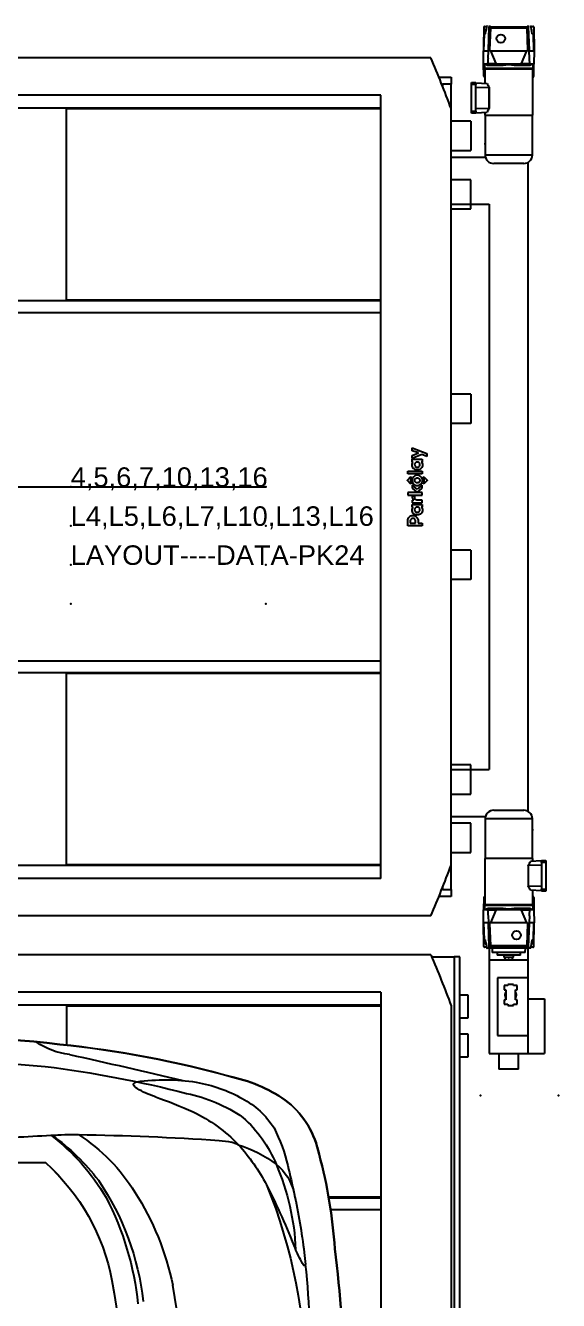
# Model space of a CAD drawing. Header units: millimetres. Extents: x 1005 to 7315, y -2950 to 6147.
# Drawn here: x 1490.3 to 1626.8, y 1744.9 to 2071.7 of the extents above; entities that cross this region are included whole.
import ezdxf

# ---------------------------------------------------------------- set-up
doc = ezdxf.new("R2010")
doc.units = ezdxf.units.MM
doc.set_wipeout_variables(frame=1)
doc.linetypes.add('PHANTOM', pattern=[12.7, 6.35, -1.27, 1.27, -1.27, 1.27, -1.27])
for name, color, linetype in [('PK24-LOGO', 7, 'Continuous'), ('PK24E', 7, 'Continuous'), ('PK24E-COMP-CAR', 7, 'Continuous'), ('PK24E-DATA', 7, 'Continuous'), ('PKE24E-HIDDEN', 7, 'Continuous')]:
    doc.layers.add(name, color=color, linetype=linetype)
for name, color, linetype, true_color in [('PK24E-COMP-PALLET', 132, 'Continuous', 0x00b7c8), ('PK24E-HELPER', 253, 'PHANTOM', 0xa1a1a1), ('PK24E-SYS-LIFT', 31, 'Continuous', 0xffcc5a), ('PK24E-SYS-SHELF', 31, 'Continuous', 0xffcc5a)]:
    doc.layers.add(name, color=color, linetype=linetype, true_color=true_color)
doc.styles.get("Standard").update_dxf_attribs({"font": 'arial.ttf'})

# ---------------------------------------------------------------- blocks, each defined once
blk = doc.blocks.new('ELIFTTT-CHASIS--TOP-COMP-PKE24')
at = {"layer": 'PK24E-SYS-LIFT'}
for p, q in [((275.86, 117.85), (275.75, 111.75)), ((276.06, 118.05), (276.61, 118.05)), ((277.04, 111.91), (277.26, 117.91)), ((277.28, 118.3), (277.26, 117.91)), ((277.55, 117.61), (277.26, 117.91)), ((277.26, 117.91), (287.24, 117.91)), ((287.24, 117.91), (286.95, 117.61)), ((287.24, 117.91), (287.22, 118.3)), ((287.24, 117.91), (287.46, 111.91)), ((287.89, 118.05), (288.44, 118.05)), ((288.64, 117.85), (288.75, 111.75)), ((275.94, 116.1), (275.79, 111.75)), ((275.96, 115.62), (275.92, 115.63)), ((275.94, 116.1), (276.18, 116.1)), ((277.55, 117.61), (277.34, 111.91)), ((286.95, 117.61), (277.55, 117.61)), ((287.16, 111.91), (286.95, 117.61)), ((288.32, 116.1), (288.56, 116.1)), ((288.71, 111.75), (288.56, 116.1)), ((275.67, 111.75), (275.73, 108.41)), ((275.67, 111.75), (277.04, 111.75)), ((275.88, 114.18), (275.91, 114.17)), ((276.97, 109.94), (277.03, 111.69)), ((277.03, 111.69), (277.34, 111.91)), ((277.04, 111.91), (277.03, 111.69)), ((277.41, 111.75), (277.34, 111.91)), ((277.41, 111.75), (277.69, 111.75)), ((279.06, 108.55), (277.69, 111.75)), ((277.69, 111.75), (286.81, 111.75)), ((286.81, 111.75), (285.44, 108.55)), ((286.81, 111.75), (287.09, 111.75)), ((287.09, 111.75), (287.16, 111.91)), ((287.47, 111.69), (287.16, 111.91)), ((287.46, 111.91), (287.47, 111.69)), ((287.46, 111.75), (288.83, 111.75)), ((287.53, 109.94), (287.47, 111.69)), ((288.77, 108.41), (288.83, 111.75)), ((275.73, 108.41), (276, 108.14)), ((275.73, 108.41), (276.78, 108.41)), ((275.86, 105.25), (275.81, 108.33)), ((276, 108.31), (276, 107.35)), ((276.78, 108.41), (277.13, 108)), ((277.13, 108), (276.81, 108)), ((276.83, 108.55), (279.06, 108.55)), ((279.43, 108), (277.13, 108)), ((279.06, 108.55), (279.3, 108.41)), ((279.3, 108.41), (285.2, 108.41)), ((279.3, 108.41), (279.43, 108)), ((280.85, 108), (279.43, 108)), ((285.07, 108), (283.65, 108)), ((285.2, 108.41), (285.07, 108)), ((287.37, 108), (285.07, 108)), ((285.2, 108.41), (285.44, 108.55)), ((285.44, 108.55), (287.67, 108.55)), ((287.72, 108.41), (287.37, 108)), ((287.69, 108), (287.37, 108)), ((287.72, 108.41), (288.77, 108.41)), ((288.5, 108.14), (288.77, 108.41)), ((288.5, 107.35), (288.5, 108.31)), ((288.64, 105.25), (288.69, 108.33)), ((276, 107.35), (288.5, 107.35)), ((276.06, 105.05), (276.1, 105.05)), ((276.1, 107.18), (276.1, 103.44)), ((276.1, 107.18), (282.25, 107.18)), ((282.25, 107.18), (288.4, 107.18)), ((288.4, 95.25), (288.4, 107.18)), ((288.4, 105.05), (288.44, 105.05)), ((272.75, 103.18), (272.75, 103.68)), ((272.75, 103.68), (273.85, 103.68)), ((272.75, 96.28), (272.75, 103.18)), ((273.85, 103.18), (272.75, 103.18)), ((273.85, 103.68), (273.85, 103.18)), ((273.85, 103.56), (276.71, 103.41)), ((273.85, 96.28), (273.85, 103.18)), ((273.85, 102.45), (277.25, 102.38)), ((277.25, 102.45), (277.25, 102.38)), ((277.25, 97.08), (277.25, 102.38)), ((277.25, 102.38), (277.25, 102.38)), ((277.3, 102.38), (277.25, 102.38)), ((277.3, 97.08), (277.3, 102.38)), ((272.75, 95.78), (272.75, 96.28)), ((272.75, 96.28), (273.85, 96.28)), ((273.85, 95.78), (272.75, 95.78)), ((273.85, 97), (277.25, 97.08)), ((273.85, 96.28), (273.85, 95.78)), ((273.85, 95.9), (276.71, 96.05)), ((276.1, 96.02), (276.1, 95.25)), ((276.1, 95.25), (288.4, 95.25)), ((276.2, 95.25), (276.2, 88.12)), ((277.25, 97.08), (277.25, 97.08)), ((277.25, 97.01), (277.25, 97.08)), ((277.3, 97.08), (277.25, 97.08)), ((288.3, 85.1), (288.3, 95.25)), ((276.2, 88.12), (276.2, 87.8)), ((276.2, 87.8), (276.2, 85.1)), ((276.2, 85.1), (288.3, 85.1)), ((249.75, 84.5), (68.85, 84.5)), ((249.75, 72.5), (249.75, 84.5)), ((249.75, 84.5), (254.75, 84.5)), ((254.75, 84.5), (254.75, 72.5)), ((254.75, 84.5), (259.75, 84.5)), ((259.75, 84.5), (259.75, 72.5)), ((259.75, 84.5), (276.28, 84.5)), ((286.1, 82.9), (278.4, 82.9)), ((287.25, -83.22), (287.25, 83.22)), ((81.39, 72.5), (249.75, 72.5)), ((254.75, 72.5), (249.75, 72.5)), ((259.75, 72.5), (254.75, 72.5)), ((259.75, 72.5), (277.25, 72.5)), ((277.25, 72.5), (277.25, -72.5)), ((249.75, -72.5), (81.39, -72.5)), ((249.75, -84.5), (249.75, -72.5)), ((249.75, -72.5), (254.75, -72.5)), ((254.75, -72.5), (254.75, -84.5)), ((254.75, -72.5), (259.75, -72.5)), ((259.75, -72.5), (259.75, -84.5)), ((259.75, -72.5), (277.25, -72.5)), ((68.85, -84.5), (171.2, -84.5)), ((171.2, -84.5), (171.2, -100.5)), ((201.2, -100.5), (201.2, -84.5)), ((201.2, -84.5), (249.75, -84.5)), ((254.75, -84.5), (249.75, -84.5)), ((259.75, -84.5), (254.75, -84.5)), ((259.75, -84.5), (276.28, -84.5)), ((278.4, -82.9), (286.1, -82.9)), ((276.2, -85.1), (276.2, -95.25)), ((288.3, -85.1), (276.2, -85.1)), ((288.3, -87.8), (288.3, -85.1)), ((288.3, -88.12), (288.3, -87.8)), ((288.3, -95.25), (288.3, -88.12)), ((276.1, -95.25), (276.1, -107.18)), ((288.4, -95.25), (276.1, -95.25)), ((287.2, -97.08), (287.2, -102.38)), ((287.2, -97.08), (287.25, -97.08)), ((290.65, -97), (287.25, -97.08)), ((287.25, -97.01), (287.25, -97.08)), ((287.25, -97.08), (287.25, -102.38)), ((287.25, -97.08), (287.25, -97.08)), ((290.65, -95.9), (287.79, -96.05)), ((288.4, -96.02), (288.4, -95.25)), ((290.65, -96.28), (290.65, -95.78)), ((290.65, -95.78), (291.75, -95.78)), ((291.75, -96.28), (290.65, -96.28)), ((290.65, -96.28), (290.65, -103.18)), ((291.75, -95.78), (291.75, -96.28)), ((291.75, -96.28), (291.75, -103.18)), ((171.2, -100.5), (201.2, -100.5)), ((287.2, -102.38), (287.25, -102.38)), ((290.65, -102.45), (287.25, -102.38)), ((287.25, -102.38), (287.25, -102.38)), ((287.25, -102.45), (287.25, -102.38)), ((290.65, -103.56), (287.79, -103.41)), ((288.4, -107.18), (288.4, -103.44)), ((290.65, -103.18), (291.75, -103.18)), ((290.65, -103.68), (290.65, -103.18)), ((291.75, -103.68), (290.65, -103.68)), ((291.75, -103.18), (291.75, -103.68)), ((275.86, -105.25), (275.81, -108.33)), ((276, -107.35), (276, -108.31)), ((288.5, -107.35), (276, -107.35)), ((276.1, -105.05), (276.06, -105.05)), ((282.25, -107.18), (276.1, -107.18)), ((288.4, -107.18), (282.25, -107.18)), ((288.44, -105.05), (288.4, -105.05)), ((288.5, -108.31), (288.5, -107.35)), ((288.64, -105.25), (288.69, -108.33)), ((275.73, -108.41), (275.67, -111.75)), ((276, -108.14), (275.73, -108.41)), ((276.78, -108.41), (275.73, -108.41)), ((276.78, -108.41), (277.13, -108)), ((276.81, -108), (277.13, -108)), ((279.06, -108.55), (276.83, -108.55)), ((276.97, -109.94), (277.03, -111.69)), ((277.13, -108), (279.43, -108)), ((277.69, -111.75), (279.06, -108.55)), ((279.3, -108.41), (279.06, -108.55)), ((279.3, -108.41), (279.43, -108)), ((285.2, -108.41), (279.3, -108.41)), ((279.43, -108), (280.85, -108)), ((283.65, -108), (285.07, -108)), ((285.2, -108.41), (285.07, -108)), ((285.07, -108), (287.37, -108)), ((285.44, -108.55), (285.2, -108.41)), ((285.44, -108.55), (286.81, -111.75)), ((287.67, -108.55), (285.44, -108.55)), ((287.72, -108.41), (287.37, -108)), ((287.37, -108), (287.69, -108)), ((287.53, -109.94), (287.47, -111.69)), ((288.77, -108.41), (287.72, -108.41)), ((288.77, -108.41), (288.5, -108.14)), ((288.83, -111.75), (288.77, -108.41)), ((277.04, -111.75), (275.67, -111.75)), ((275.86, -117.85), (275.75, -111.75)), ((275.79, -111.75), (275.94, -116.1)), ((277.03, -111.69), (277.34, -111.91)), ((277.04, -111.91), (277.03, -111.69)), ((277.26, -117.91), (277.04, -111.91)), ((277.41, -111.75), (277.34, -111.91)), ((277.34, -111.91), (277.55, -117.61)), ((277.69, -111.75), (277.41, -111.75)), ((286.81, -111.75), (277.69, -111.75)), ((287.09, -111.75), (286.81, -111.75)), ((286.95, -117.61), (287.16, -111.91)), ((287.09, -111.75), (287.16, -111.91)), ((287.47, -111.69), (287.16, -111.91)), ((287.46, -111.91), (287.24, -117.91)), ((287.46, -111.91), (287.47, -111.69)), ((288.83, -111.75), (287.46, -111.75)), ((288.56, -116.1), (288.71, -111.75)), ((288.62, -114.18), (288.59, -114.17)), ((288.64, -117.85), (288.75, -111.75)), ((276.18, -116.1), (275.94, -116.1)), ((277.26, -117.91), (277.55, -117.61)), ((277.55, -117.61), (286.95, -117.61)), ((286.95, -117.61), (287.24, -117.91)), ((288.56, -116.1), (288.32, -116.1)), ((288.54, -115.62), (288.58, -115.63)), ((276.61, -118.05), (276.06, -118.05)), ((277.28, -118.3), (276.68, -118.3)), ((277.25, -118.3), (277.25, -121.25)), ((287.24, -117.91), (277.26, -117.91)), ((277.26, -117.91), (277.28, -118.3)), ((287.22, -118.3), (277.28, -118.3)), ((277.97, -118.3), (278.03, -119.4)), ((286.47, -119.4), (278.03, -119.4)), ((279.25, -119.4), (279.25, -120.1)), ((285.25, -120.1), (279.25, -120.1)), ((281, -120.1), (281, -120.6)), ((281, -120.6), (281.1, -120.7)), ((281, -120.6), (283.5, -120.6)), ((283.4, -120.7), (281.1, -120.7)), ((281.25, -120.7), (281.25, -121.25)), ((283.25, -121.25), (283.25, -120.7)), ((283.4, -120.7), (283.5, -120.6)), ((283.5, -120.6), (283.5, -120.1)), ((285.25, -120.1), (285.25, -119.4)), ((286.47, -119.4), (286.53, -118.3)), ((287.22, -118.3), (287.24, -117.91)), ((287.82, -118.3), (287.22, -118.3)), ((287.25, -121.25), (287.25, -118.3)), ((288.44, -118.05), (287.89, -118.05)), ((277.25, -121.25), (287.25, -121.25)), ((277.25, -121.25), (277.25, -145.25)), ((287.25, -125.85), (287.25, -121.25)), ((287.25, -125.85), (279.35, -125.85)), ((279.35, -125.85), (279.35, -140.65)), ((287.25, -140.65), (287.25, -125.85)), ((281.1, -127.88), (281.1, -128.98)), ((282.02, -127.88), (281.1, -127.88)), ((281.1, -128.98), (281.48, -128.98)), ((281.48, -128.98), (281.48, -131.52)), ((282.02, -127.55), (282.02, -127.88)), ((283.48, -127.55), (282.02, -127.55)), ((283.48, -127.88), (283.48, -127.55)), ((284.4, -127.88), (283.48, -127.88)), ((284.02, -128.98), (284.4, -128.98)), ((284.02, -131.52), (284.02, -128.98)), ((284.4, -128.98), (284.4, -127.88)), ((281.1, -131.52), (281.1, -132.62)), ((281.48, -131.52), (281.1, -131.52)), ((281.1, -132.62), (282.02, -132.62)), ((282.02, -132.62), (282.02, -132.95)), ((282.02, -132.95), (283.48, -132.95)), ((283.48, -132.62), (284.4, -132.62)), ((283.48, -132.95), (283.48, -132.62)), ((284.4, -131.52), (284.02, -131.52)), ((284.4, -132.62), (284.4, -131.52)), ((287.25, -131.25), (291.45, -131.25)), ((291.45, -131.25), (291.45, -145.25)), ((279.35, -140.65), (287.25, -140.65)), ((287.25, -145.25), (287.25, -140.65)), ((277.25, -145.25), (287.25, -145.25)), ((279.75, -145.25), (279.75, -149.25)), ((284.75, -149.25), (284.75, -145.25)), ((287.25, -145.25), (291.45, -145.25)), ((284.75, -149.25), (279.75, -149.25))]:
    blk.add_line(p, q, dxfattribs=at)
for centre in [(280.25, 114.91), (284.25, -114.91)]:
    blk.add_circle(centre, 1.1, dxfattribs=at)
for centre, radius, start, end in [((276.06, 117.85), 0.2, 90, 179), ((288.44, 117.85), 0.2, 1, 90), ((276.75, 117), 0.45, 132.2453, 204.5747), ((287.75, 117), 0.45, 335.4253, 47.7547), ((282.25, 101.91), 6.25, 77.0707, 102.9293), ((276.06, 105.25), 0.2, 181, 270), ((276.2, 107.35), 0.2, 180, 240), ((288.3, 107.35), 0.2, 300, 0), ((288.44, 105.25), 0.2, 270, 359), ((282.25, 106.03), 6.15, 215.6016, 216.4055), ((282.25, 93.43), 6.15, 143.5945, 144.3984), ((278.4, 85.1), 2.2, 180, 270), ((286.1, 85.1), 2.2, 270, 0), ((278.4, -85.1), 2.2, 90, 180), ((286.1, -85.1), 2.2, 0, 90), ((282.25, -93.43), 6.15, 323.5945, 324.3984), ((282.25, -106.03), 6.15, 35.6016, 36.4055), ((276.06, -105.25), 0.2, 90, 179), ((276.2, -107.35), 0.2, 120, 180), ((288.3, -107.35), 0.2, 0, 60), ((288.44, -105.25), 0.2, 1, 90), ((282.25, -101.91), 6.25, 257.0707, 282.9293), ((276.75, -117), 0.45, 155.4253, 227.7547), ((287.75, -117), 0.45, 312.2453, 24.5747), ((276.06, -117.85), 0.2, 181, 270), ((288.44, -117.85), 0.2, 270, 359), ((282.75, -130.25), 1.5, 147.8509, 212.1491), ((282.75, -130.25), 1.5, 327.8509, 32.1491)]:
    blk.add_arc(centre, radius, start, end, dxfattribs=at)
for centre, major_axis, ratio, start_param, end_param in [((305.67, 111.06), (0, 29.91), 0.99939, 1.327153, 1.396535), ((258.83, 111.06), (0, 29.91), 0.99939, 4.886651, 4.956033), ((305.37, 85.52), (-26.34, 26.35), 0.507159, 0.207962, 0.215452), ((304.57, 27.64), (-17.65, 106.42), 0.210216, 0.652517, 0.672911), ((259.93, 27.64), (17.65, 106.42), 0.210212, 5.610299, 5.630699), ((259.13, 85.52), (26.34, 26.35), 0.507143, 6.067743, 6.075233), ((282.25, 105.66), (-4.43, 4.6), 0.92858, 1.214489, 1.388243), ((282.25, 93.8), (4.43, 4.6), 0.92858, 1.75335, 1.927104), ((282.25, -93.8), (4.43, 4.6), 0.92858, 4.894943, 5.068696), ((282.25, -105.66), (-4.43, 4.6), 0.92858, 4.356082, 4.529835), ((305.37, -85.52), (26.34, 26.35), 0.507143, 2.92615, 2.93364), ((304.57, -27.64), (17.65, 106.42), 0.210212, 2.468706, 2.489106), ((259.93, -27.64), (-17.65, 106.42), 0.210216, 3.79411, 3.814504), ((259.13, -85.52), (-26.34, 26.35), 0.507159, 3.349555, 3.357045), ((305.67, -111.06), (0, 29.91), 0.99939, 1.745058, 1.81444), ((258.83, -111.06), (0, 29.91), 0.99939, 4.468745, 4.538127)]:
    blk.add_ellipse(centre, major_axis=major_axis, ratio=ratio, start_param=start_param, end_param=end_param, dxfattribs=at)
for points, knots in [([(275.89, 114.18), (275.89, 114.18), (275.89, 114.16), (275.89, 114.22), (275.9, 114.37), (275.9, 114.62), (275.9, 114.9), (275.91, 115.18), (275.91, 115.43), (275.92, 115.58), (275.92, 115.64), (275.92, 115.63), (275.92, 115.63)], [0, 0, 0, 0, 0.000422, 0.125216, 0.249969, 0.374831, 0.499914, 0.625089, 0.750116, 0.875001, 0.999834, 1, 1, 1, 1]), ([(275.92, 115.24), (275.92, 115.23), (275.92, 115.15), (275.91, 114.97), (275.9, 114.73), (275.9, 114.53), (275.9, 114.43), (275.9, 114.39)], [0, 0, 0, 0, 0.041978, 0.30628, 0.570431, 0.834353, 1, 1, 1, 1]), ([(275.92, 114.19), (275.92, 114.19), (275.93, 114.2), (275.94, 114.28), (275.96, 114.44), (275.97, 114.66), (275.99, 114.9), (275.99, 115.15), (275.99, 115.36), (275.98, 115.53), (275.97, 115.62), (275.97, 115.62), (275.96, 115.61)], [0, 0, 0, 0, 0.009511, 0.124894, 0.240611, 0.356456, 0.472081, 0.587302, 0.702221, 0.817124, 0.932235, 1, 1, 1, 1]), ([(276.24, 116.25), (276.23, 116.21), (276.21, 116.14), (276.19, 116.1), (276.19, 116.1), (276.18, 116.1)], [0, 0, 0, 0, 0.432931, 0.865827, 1, 1, 1, 1]), ([(288.32, 116.1), (288.31, 116.11), (288.29, 116.12), (288.28, 116.18), (288.27, 116.23), (288.26, 116.25)], [0, 0, 0, 0, 0.43316, 0.866317, 1, 1, 1, 1]), ([(275.9, 114.39), (275.9, 114.33), (275.9, 114.24), (275.91, 114.21), (275.91, 114.2)], [0, 0, 0, 0, 0.571187, 1, 1, 1, 1]), ([(276.81, 108), (276.72, 108.05), (276.5, 108.18), (276.29, 108.29), (276.15, 108.34), (276.07, 108.36), (276.03, 108.35), (276, 108.34), (276, 108.31), (276, 108.31)], [0, 0, 0, 0, 0.189659, 0.44506, 0.57653, 0.707999, 0.799497, 0.930008, 1, 1, 1, 1]), ([(288.5, 108.31), (288.5, 108.31), (288.5, 108.34), (288.48, 108.35), (288.42, 108.36), (288.34, 108.34), (288.23, 108.29), (288.09, 108.23), (287.92, 108.14), (287.77, 108.05), (287.69, 108)], [0, 0, 0, 0, 0.053259, 0.184632, 0.316005, 0.44367, 0.571338, 0.702705, 0.834078, 1, 1, 1, 1]), ([(276.2, 87.8), (276.2, 87.8), (276.2, 87.81), (276.2, 87.83), (276.2, 87.87), (276.2, 87.92), (276.2, 87.98), (276.2, 88.03), (276.2, 88.08), (276.2, 88.11), (276.2, 88.12), (276.2, 88.12), (276.2, 88.12)], [0, 0, 0, 0, 0.106425, 0.212833, 0.319704, 0.427399, 0.535627, 0.643879, 0.751778, 0.859172, 0.966191, 1, 1, 1, 1]), ([(288.3, -87.8), (288.3, -87.8), (288.3, -87.81), (288.3, -87.83), (288.3, -87.87), (288.3, -87.92), (288.3, -87.98), (288.3, -88.03), (288.3, -88.08), (288.3, -88.11), (288.3, -88.12), (288.3, -88.12), (288.3, -88.12)], [0, 0, 0, 0, 0.106425, 0.212833, 0.319705, 0.427399, 0.535627, 0.64388, 0.751778, 0.859172, 0.966191, 1, 1, 1, 1]), ([(276, -108.31), (276, -108.31), (276, -108.34), (276.02, -108.35), (276.08, -108.36), (276.16, -108.34), (276.27, -108.29), (276.41, -108.23), (276.58, -108.14), (276.73, -108.05), (276.81, -108)], [0, 0, 0, 0, 0.053259, 0.184632, 0.316005, 0.44367, 0.571338, 0.702705, 0.834078, 1, 1, 1, 1]), ([(287.69, -108), (287.78, -108.05), (288, -108.18), (288.21, -108.29), (288.35, -108.34), (288.43, -108.36), (288.47, -108.35), (288.5, -108.34), (288.5, -108.31), (288.5, -108.31)], [0, 0, 0, 0, 0.189659, 0.44506, 0.57653, 0.707999, 0.799497, 0.930008, 1, 1, 1, 1]), ([(288.58, -114.19), (288.58, -114.19), (288.57, -114.2), (288.56, -114.28), (288.54, -114.44), (288.53, -114.66), (288.51, -114.9), (288.51, -115.15), (288.51, -115.36), (288.52, -115.53), (288.53, -115.62), (288.53, -115.62), (288.54, -115.61)], [0, 0, 0, 0, 0.009511, 0.124893, 0.240611, 0.356456, 0.472081, 0.587302, 0.702221, 0.817124, 0.932235, 1, 1, 1, 1]), ([(288.61, -114.18), (288.61, -114.18), (288.61, -114.16), (288.61, -114.22), (288.6, -114.37), (288.6, -114.62), (288.6, -114.9), (288.59, -115.18), (288.59, -115.43), (288.58, -115.58), (288.58, -115.64), (288.58, -115.63), (288.58, -115.63)], [0, 0, 0, 0, 0.000422, 0.125216, 0.249969, 0.374831, 0.499914, 0.625089, 0.750116, 0.875001, 0.999834, 1, 1, 1, 1]), ([(288.58, -115.24), (288.58, -115.23), (288.58, -115.15), (288.59, -114.97), (288.6, -114.73), (288.6, -114.53), (288.6, -114.43), (288.6, -114.39)], [0, 0, 0, 0, 0.041978, 0.306281, 0.570431, 0.834353, 1, 1, 1, 1]), ([(288.6, -114.39), (288.6, -114.33), (288.6, -114.23), (288.59, -114.2), (288.59, -114.18)], [0, 0, 0, 0, 0.500013, 1, 1, 1, 1]), ([(276.18, -116.1), (276.19, -116.11), (276.21, -116.12), (276.22, -116.18), (276.23, -116.23), (276.24, -116.25)], [0, 0, 0, 0, 0.43316, 0.866325, 1, 1, 1, 1]), ([(288.26, -116.25), (288.27, -116.21), (288.29, -116.14), (288.31, -116.1), (288.31, -116.1), (288.32, -116.1)], [0, 0, 0, 0, 0.432931, 0.865827, 1, 1, 1, 1]), ([(276.67, -118.28), (276.67, -118.28), (276.67, -118.3), (276.68, -118.3), (276.68, -118.3)], [0, 0, 0, 0, 0.485402, 1, 1, 1, 1]), ([(287.82, -118.3), (287.82, -118.3), (287.83, -118.3), (287.83, -118.28), (287.83, -118.28)], [0, 0, 0, 0, 0.487803, 1, 1, 1, 1]), ([(282.41, -121.25), (282.39, -121.24), (282.34, -121.21), (282.25, -121.2), (282.16, -121.21), (282.11, -121.24), (282.09, -121.25)], [0, 0, 0, 0, 0.230406, 0.49981, 0.78779, 1, 1, 1, 1])]:
    blk.add_open_spline(points, degree=3, knots=knots, dxfattribs=at)
blk = doc.blocks.new('ELIFTTT-TT--TOP-COMP-PKE24')
at = {"layer": 'PK24E-SYS-LIFT'}
for p, q in [((258.3, 103.22), (258.3, 105)), ((258.3, 105), (267.5, 105)), ((267.5, 105), (267.5, 103.22)), ((262.25, 103.22), (258.3, 103.22)), ((258.3, -103.22), (258.3, 103.22)), ((262.25, 94), (262.25, 103.22)), ((267.5, 103.22), (265.25, 103.22)), ((265.25, 103.22), (265.25, 94)), ((267.5, -103.22), (267.5, 103.22)), ((252.8, 75.2), (252.8, 94.8)), ((257.6, 95), (253, 95)), ((253, 95), (253, 75)), ((257.6, 75), (257.6, 95)), ((257.8, 94.8), (257.8, 75.2)), ((265.25, 94), (262.25, 94)), ((262.25, -94), (262.25, 94)), ((265.25, -94), (265.25, 94)), ((272.5, 93.75), (267.5, 93.75)), ((272.5, 93.75), (272.5, 86.25)), ((196.75, 89.5), (196.75, 84.5)), ((204.25, 89.5), (196.75, 89.5)), ((204.25, 84.5), (204.25, 89.5)), ((211.75, 89.5), (211.75, 84.5)), ((215.5, 89.5), (211.75, 89.5)), ((219.25, 89.5), (215.5, 89.5)), ((219.25, 84.5), (219.25, 89.5)), ((258.3, 88), (257.8, 88)), ((267.5, 86.25), (272.5, 86.25)), ((230.5, 84.5), (-230.5, 84.5)), ((230.5, 84.5), (230.5, -84.5)), ((257.8, 82), (258.3, 82)), ((272.5, 78.75), (267.5, 78.75)), ((272.5, 71.25), (272.5, 78.75)), ((220.5, 74.5), (87.6, 74.5)), ((220.5, -74.5), (220.5, 74.5)), ((253, 75), (257.6, 75)), ((267.5, 71.25), (272.5, 71.25)), ((258.3, 67.75), (230.5, 67.75)), ((230.5, 59.75), (258.3, 59.75)), ((252.8, 32.7), (252.8, 52.3)), ((257.6, 52.5), (253, 52.5)), ((253, 52.5), (253, 32.5)), ((257.6, 32.5), (257.6, 52.5)), ((257.8, 52.3), (257.8, 32.7)), ((258.3, 45.5), (257.8, 45.5)), ((257.8, 39.5), (258.3, 39.5)), ((253, 32.5), (257.6, 32.5)), ((272.5, 23.75), (267.5, 23.75)), ((272.5, 23.75), (272.5, 16.25)), ((272.5, 16.25), (267.5, 16.25)), ((257.6, 10), (253, 10)), ((253, 10), (253, -10)), ((257.6, -10), (257.6, 10)), ((252.8, -9.8), (252.8, 9.8)), ((257.8, 9.8), (257.8, -9.8)), ((220, 2.25), (113.02, 2.25)), ((220, 2.25), (220, -2.25)), ((258.3, 3), (257.8, 3)), ((113.02, -2.25), (220, -2.25)), ((257.8, -3), (258.3, -3)), ((253, -10), (257.6, -10)), ((272.5, -16.25), (267.5, -16.25)), ((272.5, -16.25), (272.5, -23.75)), ((272.5, -23.75), (267.5, -23.75)), ((257.6, -32.5), (253, -32.5)), ((253, -32.5), (253, -52.5)), ((257.6, -52.5), (257.6, -32.5)), ((252.8, -52.3), (252.8, -32.7)), ((257.8, -32.7), (257.8, -52.3)), ((258.3, -39.5), (257.8, -39.5)), ((257.8, -45.5), (258.3, -45.5)), ((253, -52.5), (257.6, -52.5)), ((258.3, -59.75), (230.5, -59.75)), ((230.5, -67.75), (258.3, -67.75)), ((272.5, -71.25), (267.5, -71.25)), ((272.5, -78.75), (272.5, -71.25)), ((87.6, -74.5), (220.5, -74.5)), ((257.6, -75), (253, -75)), ((253, -75), (253, -95)), ((257.6, -95), (257.6, -75)), ((252.8, -94.8), (252.8, -75.2)), ((257.8, -75.2), (257.8, -94.8)), ((267.5, -78.75), (272.5, -78.75)), ((230.5, -84.5), (-230.5, -84.5)), ((196.75, -84.5), (196.75, -89.5)), ((204.25, -89.5), (204.25, -84.5)), ((211.75, -84.5), (211.75, -89.5)), ((219.25, -89.5), (219.25, -84.5)), ((258.3, -82), (257.8, -82)), ((257.8, -88), (258.3, -88)), ((272.5, -86.25), (267.5, -86.25)), ((272.5, -93.75), (272.5, -86.25)), ((204.25, -89.5), (196.75, -89.5)), ((215.5, -89.5), (211.75, -89.5)), ((219.25, -89.5), (215.5, -89.5)), ((262.25, -94), (265.25, -94)), ((262.25, -103.22), (262.25, -94)), ((265.25, -94), (265.25, -103.22)), ((267.5, -93.75), (272.5, -93.75)), ((253, -95), (257.6, -95)), ((258.3, -105), (258.3, -103.22)), ((258.3, -103.22), (262.25, -103.22)), ((265.25, -103.22), (267.5, -103.22)), ((267.5, -103.22), (267.5, -105)), ((267.5, -105), (258.3, -105))]:
    blk.add_line(p, q, dxfattribs=at)
for centre, start, end in [((253, 94.8), 90, 180), ((257.6, 94.8), 0, 90), ((253, 75.2), 180, 270), ((257.6, 75.2), 270, 0), ((253, 52.3), 90, 180), ((257.6, 52.3), 0, 90), ((253, 32.7), 180, 270), ((257.6, 32.7), 270, 0), ((253, 9.8), 90, 180), ((257.6, 9.8), 0, 90), ((253, -9.8), 180, 270), ((257.6, -9.8), 270, 0), ((253, -32.7), 90, 180), ((257.6, -32.7), 0, 90), ((253, -52.3), 180, 270), ((257.6, -52.3), 270, 0), ((253, -75.2), 90, 180), ((257.6, -75.2), 0, 90), ((253, -94.8), 180, 270), ((257.6, -94.8), 270, 0)]:
    blk.add_arc(centre, 0.2, start, end, dxfattribs=at)
blk = doc.blocks.new('LOGO----DECOR-PK24')
at = {"layer": 'PK24-LOGO'}
for p, q in [((-10, 2.13), (-8.71, 2.13)), ((-10, -1.62), (-10, 2.13)), ((-9.29, 1.47), (-9.29, 0.11)), ((-8.76, 1.47), (-9.29, 1.47)), ((-9.29, 0.11), (-8.76, 0.11)), ((-8.61, 1.46), (-8.76, 1.47)), ((-8.76, 0.11), (-8.61, 0.13)), ((-8.71, 2.13), (-8.43, 2.11)), ((-8.48, 1.42), (-8.61, 1.46)), ((-8.61, 0.13), (-8.48, 0.17)), ((-8.36, 1.35), (-8.48, 1.42)), ((-8.48, 0.17), (-8.36, 0.23)), ((-8.43, 2.11), (-8.3, 2.07)), ((-8.26, 1.27), (-8.36, 1.35)), ((-8.36, 0.23), (-8.26, 0.31)), ((-8.3, 2.07), (-8.17, 2.03)), ((-8.19, 1.17), (-8.26, 1.27)), ((-8.26, 0.31), (-8.19, 0.41)), ((-8.13, 1.05), (-8.19, 1.17)), ((-8.19, 0.41), (-8.13, 0.53)), ((-8.17, 2.03), (-7.94, 1.9)), ((-8.09, 0.93), (-8.13, 1.05)), ((-8.13, 0.53), (-8.09, 0.66)), ((-8.08, 0.79), (-8.09, 0.93)), ((-8.09, 0.66), (-8.08, 0.79)), ((-7.94, 1.9), (-7.74, 1.74)), ((-7.74, 1.74), (-7.58, 1.55)), ((-7.58, 0.04), (-7.74, -0.16)), ((-7.58, 1.55), (-7.46, 1.32)), ((-7.46, 0.27), (-7.58, 0.04)), ((-7.46, 1.32), (-7.38, 1.06)), ((-7.38, 0.52), (-7.46, 0.27)), ((-7.38, 1.06), (-7.36, 0.79)), ((-7.36, 0.79), (-7.38, 0.52)), ((-7.19, -0.02), (-7.16, 0.13)), ((-7.16, 0.13), (-7.11, 0.26)), ((-7.11, 0.26), (-6.98, 0.49)), ((-6.98, 0.49), (-6.82, 0.68)), ((-6.82, 0.68), (-6.62, 0.82)), ((-6.62, 0.82), (-6.41, 0.92)), ((-6.42, 0.06), (-6.48, -0.05)), ((-6.33, 0.17), (-6.42, 0.06)), ((-6.41, 0.92), (-6.19, 0.98)), ((-6.23, 0.25), (-6.33, 0.17)), ((-6.11, 0.31), (-6.23, 0.25)), ((-6.19, 0.98), (-5.97, 1)), ((-5.98, 0.35), (-6.11, 0.31)), ((-5.84, 0.36), (-5.98, 0.35)), ((-5.97, 1), (-5.74, 0.98)), ((-5.71, 0.35), (-5.84, 0.36)), ((-5.74, 0.98), (-5.53, 0.92)), ((-5.58, 0.31), (-5.71, 0.35)), ((-5.47, 0.24), (-5.58, 0.31)), ((-5.53, 0.92), (-5.35, 0.82)), ((-5.37, 0.16), (-5.47, 0.24)), ((-5.29, 0.06), (-5.37, 0.16)), ((-5.35, 0.82), (-5.21, 0.7)), ((-5.23, -0.06), (-5.29, 0.06)), ((-5.21, 0.7), (-5.21, 0.95)), ((-5.21, 0.95), (-4.5, 0.95)), ((-4.5, 0.95), (-4.5, -1.62)), ((-3.41, 0.95), (-4.11, 0.95)), ((-4.11, 0.95), (-4.11, -1.62)), ((-3.41, 0.53), (-3.41, 0.95)), ((-3.36, 0.62), (-3.41, 0.53)), ((-3.37, -0.03), (-3.32, 0.06)), ((-3.29, 0.71), (-3.36, 0.62)), ((-3.32, 0.06), (-3.26, 0.13)), ((-3.22, 0.78), (-3.29, 0.71)), ((-3.26, 0.13), (-3.19, 0.19)), ((-3.14, 0.84), (-3.22, 0.78)), ((-3.19, 0.19), (-3.11, 0.23)), ((-3.05, 0.89), (-3.14, 0.84)), ((-3.11, 0.23), (-3.02, 0.26)), ((-2.94, 0.92), (-3.05, 0.89)), ((-3.02, 0.26), (-2.92, 0.27)), ((-2.83, 0.94), (-2.94, 0.92)), ((-2.92, 0.27), (-2.42, 0.27)), ((-2.7, 0.95), (-2.83, 0.94)), ((-2.42, 0.95), (-2.7, 0.95)), ((-2.42, 0.27), (-2.42, 0.95)), ((-1.42, 2.13), (-2.13, 2.13)), ((-2.13, 2.13), (-2.13, -1.62)), ((-1.42, -1.62), (-1.42, 2.13)), ((-0.37, 0.95), (-1.42, -0.33)), ((-0.61, -0.33), (0.44, 0.95)), ((0.44, 0.95), (-0.37, 0.95)), ((0.44, 0.19), (0.36, -0.06)), ((0.56, 0.41), (0.44, 0.19)), ((0.72, 0.61), (0.56, 0.41)), ((0.92, 0.77), (0.72, 0.61)), ((0.77, 1.32), (0.79, 1.37)), ((0.78, 1.26), (0.77, 1.32)), ((0.81, 1.24), (0.78, 1.26)), ((0.79, 1.37), (1.61, 2.19)), ((0.85, 1.23), (0.81, 1.24)), ((0.89, 1.24), (0.85, 1.23)), ((1.07, 1.32), (0.89, 1.24)), ((1.15, 0.9), (0.92, 0.77)), ((1.27, 1.37), (1.07, 1.32)), ((1.07, -0.08), (1.13, 0.03)), ((1.13, 0.03), (1.21, 0.12)), ((1.4, 0.98), (1.15, 0.9)), ((1.21, 0.12), (1.3, 0.2)), ((1.46, 1.41), (1.27, 1.37)), ((1.3, 0.2), (1.41, 0.26)), ((1.67, 1), (1.4, 0.98)), ((1.41, 0.26), (1.54, 0.3)), ((1.67, 1.42), (1.46, 1.41)), ((1.54, 0.3), (1.67, 0.31)), ((1.61, 2.19), (1.67, 2.21)), ((1.67, 2.21), (1.73, 2.19)), ((1.87, 1.41), (1.67, 1.42)), ((1.94, 0.98), (1.67, 1)), ((1.67, 0.31), (1.8, 0.3)), ((1.73, 2.19), (2.54, 1.37)), ((1.8, 0.3), (1.92, 0.26)), ((2.07, 1.37), (1.87, 1.41)), ((1.92, 0.26), (2.03, 0.2)), ((2.19, 0.9), (1.94, 0.98)), ((2.03, 0.2), (2.13, 0.12)), ((2.26, 1.32), (2.07, 1.37)), ((2.13, 0.12), (2.2, 0.03)), ((2.41, 0.77), (2.19, 0.9)), ((2.2, 0.03), (2.26, -0.08)), ((2.45, 1.24), (2.26, 1.32)), ((2.61, 0.61), (2.41, 0.77)), ((2.48, 1.23), (2.45, 1.24)), ((2.52, 1.24), (2.48, 1.23)), ((2.55, 1.26), (2.52, 1.24)), ((2.54, 1.37), (2.57, 1.32)), ((2.57, 1.32), (2.55, 1.26)), ((2.78, 0.41), (2.61, 0.61)), ((2.9, 0.19), (2.78, 0.41)), ((2.98, -0.06), (2.9, 0.19)), ((3.31, 2.13), (4.01, 2.13)), ((3.31, -1.62), (3.31, 2.13)), ((4.01, 2.13), (4.01, -1.62)), ((4.37, -0.02), (4.4, 0.13)), ((4.4, 0.13), (4.45, 0.26)), ((4.45, 0.26), (4.58, 0.49)), ((4.58, 0.49), (4.74, 0.68)), ((4.74, 0.68), (4.93, 0.82)), ((4.93, 0.82), (5.15, 0.92)), ((5.14, 0.06), (5.08, -0.05)), ((5.23, 0.17), (5.14, 0.06)), ((5.15, 0.92), (5.37, 0.98)), ((5.33, 0.25), (5.23, 0.17)), ((5.45, 0.31), (5.33, 0.25)), ((5.37, 0.98), (5.59, 1)), ((5.58, 0.35), (5.45, 0.31)), ((5.72, 0.36), (5.58, 0.35)), ((5.59, 1), (5.82, 0.98)), ((5.85, 0.35), (5.72, 0.36)), ((5.82, 0.98), (6.03, 0.92)), ((5.98, 0.31), (5.85, 0.35)), ((6.09, 0.24), (5.98, 0.31)), ((6.03, 0.92), (6.21, 0.82)), ((6.19, 0.16), (6.09, 0.24)), ((6.27, 0.06), (6.19, 0.16)), ((6.21, 0.82), (6.35, 0.7)), ((6.32, -0.06), (6.27, 0.06)), ((6.35, 0.7), (6.35, 0.95)), ((6.35, 0.95), (7.06, 0.95)), ((7.06, 0.95), (7.06, -1.62)), ((8.33, -1.51), (7.31, 0.95)), ((7.31, 0.95), (8.05, 0.95)), ((8.05, 0.95), (8.68, -0.63)), ((10, 0.95), (8.51, -2.81)), ((8.68, -0.63), (9.27, 0.95)), ((9.27, 0.95), (10, 0.95)), ((-9.29, -1.62), (-10, -1.62)), ((-8.71, -0.55), (-9.29, -0.55)), ((-9.29, -0.55), (-9.29, -1.62)), ((-8.43, -0.52), (-8.71, -0.55)), ((-8.3, -0.49), (-8.43, -0.52)), ((-8.17, -0.44), (-8.3, -0.49)), ((-7.94, -0.32), (-8.17, -0.44)), ((-7.74, -0.16), (-7.94, -0.32)), ((-7.22, -0.33), (-7.21, -0.17)), ((-7.21, -0.5), (-7.22, -0.33)), ((-7.21, -0.17), (-7.19, -0.02)), ((-7.19, -0.65), (-7.21, -0.5)), ((-7.16, -0.79), (-7.19, -0.65)), ((-7.1, -0.92), (-7.16, -0.79)), ((-6.97, -1.15), (-7.1, -0.92)), ((-6.81, -1.34), (-6.97, -1.15)), ((-6.62, -1.48), (-6.81, -1.34)), ((-6.41, -1.59), (-6.62, -1.48)), ((-6.52, -0.18), (-6.53, -0.33)), ((-6.53, -0.33), (-6.52, -0.47)), ((-6.48, -0.05), (-6.52, -0.18)), ((-6.52, -0.47), (-6.48, -0.6)), ((-6.48, -0.6), (-6.42, -0.72)), ((-6.42, -0.72), (-6.33, -0.82)), ((-6.19, -1.65), (-6.41, -1.59)), ((-6.33, -0.82), (-6.23, -0.9)), ((-6.23, -0.9), (-6.11, -0.97)), ((-5.98, -1.67), (-6.19, -1.65)), ((-6.11, -0.97), (-5.98, -1.01)), ((-5.98, -1.01), (-5.84, -1.02)), ((-5.74, -1.65), (-5.98, -1.67)), ((-5.84, -1.02), (-5.71, -1.01)), ((-5.53, -1.57), (-5.74, -1.65)), ((-5.71, -1.01), (-5.58, -0.97)), ((-5.58, -0.97), (-5.47, -0.9)), ((-5.35, -1.47), (-5.53, -1.57)), ((-5.47, -0.9), (-5.37, -0.82)), ((-5.37, -0.82), (-5.29, -0.72)), ((-5.21, -1.33), (-5.35, -1.47)), ((-5.29, -0.72), (-5.23, -0.6)), ((-5.2, -0.19), (-5.23, -0.06)), ((-5.23, -0.6), (-5.2, -0.47)), ((-5.21, -1.62), (-5.21, -1.33)), ((-5.21, -1.33), (-5.21, -1.33)), ((-4.5, -1.62), (-5.21, -1.62)), ((-5.19, -0.33), (-5.2, -0.19)), ((-5.2, -0.47), (-5.19, -0.33)), ((-4.11, -1.62), (-3.41, -1.62)), ((-3.41, -0.21), (-3.4, -0.12)), ((-3.41, -1.62), (-3.41, -0.21)), ((-3.4, -0.12), (-3.37, -0.03)), ((-2.13, -1.62), (-1.42, -1.62)), ((-1.42, -0.33), (-0.37, -1.62)), ((0.44, -1.62), (-0.61, -0.33)), ((-0.37, -1.62), (0.44, -1.62)), ((0.36, -0.06), (0.33, -0.33)), ((0.33, -0.33), (0.36, -0.6)), ((0.36, -0.6), (0.44, -0.85)), ((0.44, -0.85), (0.56, -1.08)), ((0.56, -1.08), (0.72, -1.28)), ((0.72, -1.28), (0.92, -1.44)), ((0.77, -1.98), (0.78, -1.93)), ((0.79, -2.04), (0.77, -1.98)), ((0.78, -1.93), (0.81, -1.9)), ((1.61, -2.85), (0.79, -2.04)), ((0.81, -1.9), (0.85, -1.89)), ((0.85, -1.89), (0.89, -1.9)), ((0.89, -1.9), (1.07, -1.98)), ((0.92, -1.44), (1.15, -1.56)), ((1.02, -0.33), (1.03, -0.2)), ((1.03, -0.46), (1.02, -0.33)), ((1.03, -0.2), (1.07, -0.08)), ((1.07, -0.59), (1.03, -0.46)), ((1.13, -0.7), (1.07, -0.59)), ((1.07, -1.98), (1.27, -2.04)), ((1.21, -0.79), (1.13, -0.7)), ((1.15, -1.56), (1.4, -1.64)), ((1.3, -0.87), (1.21, -0.79)), ((1.27, -2.04), (1.46, -2.07)), ((1.41, -0.93), (1.3, -0.87)), ((1.4, -1.64), (1.67, -1.67)), ((1.54, -0.97), (1.41, -0.93)), ((1.46, -2.07), (1.67, -2.09)), ((1.67, -0.98), (1.54, -0.97)), ((1.67, -2.88), (1.61, -2.85)), ((1.8, -0.97), (1.67, -0.98)), ((1.67, -1.67), (1.94, -1.64)), ((1.67, -2.09), (1.87, -2.07)), ((1.73, -2.85), (1.67, -2.88)), ((2.54, -2.04), (1.73, -2.85)), ((1.92, -0.93), (1.8, -0.97)), ((1.87, -2.07), (2.07, -2.04)), ((2.03, -0.87), (1.92, -0.93)), ((1.94, -1.64), (2.19, -1.56)), ((2.13, -0.79), (2.03, -0.87)), ((2.07, -2.04), (2.26, -1.98)), ((2.2, -0.7), (2.13, -0.79)), ((2.19, -1.56), (2.41, -1.44)), ((2.26, -0.59), (2.2, -0.7)), ((2.26, -0.08), (2.3, -0.2)), ((2.3, -0.46), (2.26, -0.59)), ((2.26, -1.98), (2.45, -1.9)), ((2.3, -0.2), (2.31, -0.33)), ((2.31, -0.33), (2.3, -0.46)), ((2.41, -1.44), (2.61, -1.28)), ((2.45, -1.9), (2.48, -1.89)), ((2.48, -1.89), (2.52, -1.9)), ((2.52, -1.9), (2.55, -1.93)), ((2.57, -1.98), (2.54, -2.04)), ((2.55, -1.93), (2.57, -1.98)), ((2.61, -1.28), (2.78, -1.08)), ((2.78, -1.08), (2.9, -0.85)), ((2.9, -0.85), (2.98, -0.6)), ((3, -0.33), (2.98, -0.06)), ((2.98, -0.6), (3, -0.33)), ((4.01, -1.62), (3.31, -1.62)), ((4.34, -0.17), (4.37, -0.02)), ((4.34, -0.33), (4.34, -0.17)), ((4.34, -0.5), (4.34, -0.33)), ((4.37, -0.65), (4.34, -0.5)), ((4.4, -0.79), (4.37, -0.65)), ((4.46, -0.92), (4.4, -0.79)), ((4.59, -1.15), (4.46, -0.92)), ((4.75, -1.34), (4.59, -1.15)), ((4.94, -1.48), (4.75, -1.34)), ((5.15, -1.59), (4.94, -1.48)), ((5.04, -0.18), (5.03, -0.33)), ((5.03, -0.33), (5.04, -0.47)), ((5.08, -0.05), (5.04, -0.18)), ((5.04, -0.47), (5.08, -0.6)), ((5.08, -0.6), (5.14, -0.72)), ((5.14, -0.72), (5.23, -0.82)), ((5.37, -1.65), (5.15, -1.59)), ((5.23, -0.82), (5.33, -0.9)), ((5.33, -0.9), (5.45, -0.97)), ((5.58, -1.67), (5.37, -1.65)), ((5.45, -0.97), (5.58, -1.01)), ((5.58, -1.01), (5.72, -1.02)), ((5.81, -1.65), (5.58, -1.67)), ((5.72, -1.02), (5.85, -1.01)), ((6.03, -1.57), (5.81, -1.65)), ((5.85, -1.01), (5.98, -0.97)), ((5.98, -0.97), (6.09, -0.9)), ((6.21, -1.47), (6.03, -1.57)), ((6.09, -0.9), (6.19, -0.82)), ((6.19, -0.82), (6.27, -0.72)), ((6.35, -1.33), (6.21, -1.47)), ((6.27, -0.72), (6.32, -0.6)), ((6.36, -0.19), (6.32, -0.06)), ((6.32, -0.6), (6.36, -0.47)), ((6.35, -1.62), (6.35, -1.33)), ((6.35, -1.33), (6.35, -1.33)), ((7.06, -1.62), (6.35, -1.62)), ((6.37, -0.33), (6.36, -0.19)), ((6.36, -0.47), (6.37, -0.33)), ((7.8, -2.81), (8.33, -1.51)), ((8.51, -2.81), (7.8, -2.81))]:
    blk.add_line(p, q, dxfattribs=at)
blk = doc.blocks.new('*U9')
blk.add_wipeout([(-262.27, 110), (262.27, 110), (267.5, 96.99), (267.5, -96.99), (262.27, -110), (-262.27, -110), (-267.5, -96.99), (-267.5, 96.99)])
at = {"layer": 'PK24E-COMP-PALLET'}
for p, q in [((262.27, 110), (-262.27, 110)), ((249.45, 100.42), (-249.45, 100.42)), ((249.45, -100.42), (249.45, 100.42)), ((249.45, 97.11), (-249.45, 97.11)), ((168.92, 47.89), (168.92, 96.89)), ((249.45, 96.89), (168.92, 96.89)), ((267.5, -96.99), (267.5, 96.99)), ((249.45, 47.67), (-249.45, 47.67)), ((249.45, 47.89), (168.92, 47.89)), ((249.45, 44.65), (-249.45, 44.65)), ((249.45, -44.65), (-249.45, -44.65)), ((249.45, -47.67), (-249.45, -47.67)), ((168.92, -96.89), (168.92, -47.89)), ((249.45, -47.89), (168.92, -47.89)), ((249.45, -97.11), (-249.45, -97.11)), ((249.45, -96.89), (168.92, -96.89)), ((249.45, -100.42), (-249.45, -100.42)), ((262.27, -110), (-262.27, -110))]:
    blk.add_line(p, q, dxfattribs=at)
for start, end in [(20.4566, 23.3531), (336.6469, 339.5434)]:
    blk.add_arc((7.5, 0), 277.5, start, end, dxfattribs=at)
at = {"linetype": 'Continuous', "rotation": 90}
blk.add_blockref('LOGO----DECOR-PK24', (258.48, 0), dxfattribs=at)
blk = doc.blocks.new('ELIFTTT---TOP-SYS-PKE24')
for name in ['ELIFTTT-CHASIS--TOP-COMP-PKE24', 'ELIFTTT-TT--TOP-COMP-PKE24']:
    blk.add_blockref(name, (0, 0))
blk.add_blockref('*U9', (0, 0))
at = {"layer": 'PK24E-DATA'}
for tag, p in [('COMP_TYPE', (3.47, 12.51)), ('LAYOUT_ID', (3.47, 2.51)), ('SYSTEM_ID', (3.47, -7.49)), ('CARRIER_ID', (3.47, -17.49)), ('CON_CARS', (3.47, -27.49))]:
    blk.add_attdef(tag, p, '', height=5, dxfattribs=at)
blk = doc.blocks.new('SEDAN---TOP-COMP-PKE24')
at = {"layer": 'PK24E-COMP-CAR'}
blk.add_lwpolyline([(237.67, 34.67, -0.065564), (237.67, -34.67, -0.050927), (233.64, -58.91, -0.171896), (225.75, -72.2, -0.105095), (211.54, -78.64, -0.042052), (167.21, -87.06, -0.029408), (113.41, -89.96), (97.78, -90.23, -0.008053), (10.57, -90.02, -0.000309), (7.83, -90.05, -0.150488), (2.6, -91.59, -0.044865), (-4.76, -91.22, -0.077763), (-9.49, -90.01, -0.007742), (-69.33, -89.64), (-62.86, -104.5, -0.182926), (-73.91, -101.48, -0.158163)], format="xyb", dxfattribs=at)
blk.add_lwpolyline([(126.3, 54.38, 0.304088), (120.81, 48.65), (120.81, -48.65, 0.304088), (126.3, -54.38, 0.041268), (163.52, -56.77, 0.163886), (180.58, -26.5, 0.091893), (180.58, 26.5, 0.163886), (163.52, 56.77, 0.041268)], format="xyb", close=True, dxfattribs=at)
for centre, radius, start, end in [((94.81, 0), 135.38, 337.8449, 22.1551), ((-25.6, 0), 265.54, 352.4977, 7.5023), ((-71.6, 0.01), 303.27, 354.2027, 5.7986), ((37.61, 0), 145.4, 349.4993, 10.5007), ((53.43, 0), 144.91, 349.9468, 10.0532), ((119.54, -13.27), 69.51, 325.9045, 353.4721), ((111.67, -12.78), 75.95, 332.5201, 354.118), ((127.86, -11.49), 69.65, 327.2323, 348.5675), ((127.12, -16.32), 54.42, 311.9855, 349.2144), ((261.66, -49.18), 37.08, 149.535, 156.6011), ((229.84, -30.63), 0.284, 355.9295, 120.5444), ((188.44, -27.93), 41.78, 352.0368, 356.2762), ((32.35, 43.02), 210.09, 333.3982, 338.3592), ((165.67, -31.9), 62.01, 336.7954, 357.6378), ((75.67, -15.25), 155.25, 347.5134, 353.1679), ((116.96, -27.06), 120.95, 344.7321, 356.3936), ((131.82, -20.25), 54.69, 307.2793, 329.7223), ((214.75, -46.36), 12.73, 308.4394, 348.8754), ((73.91, -17.65), 156.47, 345.8133, 348.5098), ((131.89, -17.61), 56.95, 305.8299, 322.5588), ((146.89, -24.97), 46.36, 302.7788, 328.5085), ((176.71, -28.17), 49.14, 317.5289, 332.2489), ((159.36, 169.54), 226.34, 261.6002, 271.0528), ((202.54, -29.3), 33.7, 288.0019, 306.6671), ((191.91, -43.6), 33.28, 311.9228, 337.5064), ((185.1, -46.71), 41.56, 332.9036, 347.0915), ((184.17, -33.83), 39.83, 295.6291, 316.2848), ((205.84, -33.15), 29.38, 274.3401, 280.5052), ((209.09, -54.07), 8.25, 284.7657, 297.9391), ((210.94, -54.42), 23.14, 309.78, 348.7944), ((250.68, 1623.18), 1689.13, 266.45713, 267.09063), ((170.81, 28.86), 92.82, 266.3802, 270.7269), ((161.23, 630.98), 695.01, 270.88715, 273.86379), ((191.31, -34.66), 40.71, 281.9104, 304.123), ((204.14, -54.36), 21.21, 297.4968, 327.8494), ((156.6, 28.17), 107.67, 288.943, 294.5849), ((126.83, 208.42), 292.15, 277.2038, 284.4463), ((200.54, -99.37), 27.23, 109.2718, 119.7283), ((196.47, -42.86), 34.98, 279.4052, 299.9476), ((203.48, -42), 37.52, 282.4051, 306.4029), ((-246.73, 1783.89), 1914.22, 282.56403, 283.45609), ((187.85, -77.41), 1.87, 115.6316, 160.7923), ((186.57, -76.77), 0.494, 183.0503, 230.7487), ((187.48, -75.5), 2.05, 233.6169, 255.0797), ((194.18, -25.29), 52.7, 262.1069, 278.7289), ((94.27, 735.78), 820.14, 271.38523, 274.84015), ((139.42, 180.22), 268.73, 275.937, 285.569), ((171.42, -102.14), 17.73, 95.6452, 125.5224), ((115.73, 368.46), 458.42, 269.71, 276.4479)]:
    blk.add_arc(centre, radius, start, end, dxfattribs=at)
blk = doc.blocks.new('*U16')
at = {"layer": 'PK24E-COMP-PALLET'}
for p, q in [((249.45, -100.42), (249.45, 100.42)), ((267.5, -96.99), (267.5, 96.99)), ((249.45, -44.65), (236.63, -44.65)), ((249.45, -47.89), (236.1, -47.89)), ((249.45, -47.67), (236.14, -47.67)), ((168.92, -96.89), (168.92, -86.88)), ((249.45, -97.11), (-66.08, -97.11)), ((249.45, -96.89), (168.92, -96.89)), ((249.45, -100.42), (-64.64, -100.42)), ((262.27, -110), (-262.27, -110))]:
    blk.add_line(p, q, dxfattribs=at)
blk.add_arc((7.5, 0), 277.5, 336.6469, 339.5434, dxfattribs=at)
at = {"layer": 'PK24E'}
blk.add_blockref('SEDAN---TOP-COMP-PKE24', (0, 0), dxfattribs=at)
blk = doc.blocks.new('*U88')
at = {"layer": 'PK24E-HELPER'}
for p in [(275, -74), (295, -74)]:
    blk.add_point(p, dxfattribs=at)
at = {"layer": 'PK24E-SYS-SHELF'}
for p, q in [((268.25, -109.5), (268.25, 811.98)), ((269.75, 796.8), (269.75, -109.5)), ((271.75, -83.75), (269.75, -83.75)), ((271.75, -89.75), (271.75, -83.75)), ((269.75, -89.75), (271.75, -89.75)), ((271.75, -93.75), (269.75, -93.75)), ((271.75, -99.75), (271.75, -93.75)), ((269.75, -99.75), (271.75, -99.75)), ((262.48, -109.5), (268.25, -109.5)), ((269.75, -109.5), (268.25, -109.5))]:
    blk.add_line(p, q, dxfattribs=at)
at = {"layer": 'PK24E'}
blk.add_blockref('*U16', (0, 0), dxfattribs=at)
at = {"layer": 'PK24E-DATA'}
for tag, p in [('COMP_TYPE', (2.85, 27.92)), ('LAYOUT_ID', (2.85, 17.92)), ('SYSTEM_ID', (2.85, 7.92)), ('CARRIER_ID', (2.85, -2.08)), ('CAR_TYPE', (2.85, -12.08))]:
    blk.add_attdef(tag, p, '', height=5, dxfattribs=at)
blk = doc.blocks.new('*U66')
for p in [(0, 0), (50, 0), (0, -10), (0, -10), (50, -10), (50, -10), (0, -20), (0, -20), (50, -20), (50, -20), (0, -30), (50, -30)]:
    blk.add_point(p)
blk = doc.blocks.new('LAYOUT----DATA-PK24')
at = {"layer": 'PK24E'}
h = blk.add_hatch(color=4, dxfattribs=at)
h.dxf.hatch_style = 1
h.paths.add_polyline_path([(-20, 0, 0.414214), (0, -20), (0, 0)])
h.paths.add_polyline_path([(0, 0), (20, 0, 0.414214), (0, 20)])
at = {"layer": 'PK24E', "color": 4}
for p, q in [((0, 30), (0, -30)), ((0, -20), (0, 20)), ((-30, 0), (220, 0))]:
    blk.add_line(p, q, dxfattribs=at)
blk.add_circle((0, 0), 20, dxfattribs=at)
at = {"layer": 'PKE24E-HIDDEN'}
blk.add_blockref('*U66', (170, 0), dxfattribs=at)
at = {"layer": 'PK24E-DATA'}
for tag, p in [('LAYOUT_ID', (170, 0)), ('LEVEL', (170, -10)), ('COMP_TYPE', (170, -20))]:
    blk.add_attdef(tag, p, '', height=5, dxfattribs=at)

msp = doc.modelspace()

# ---------------------------------------------------------------- block references
msp.add_blockref('ELIFTTT---TOP-SYS-PKE24', (1331.836, 1953.456))

# ---------------------------------------------------------------- next in the draw order: block references
msp.add_blockref('LAYOUT----DATA-PK24', (1331.836, 1953.456)).add_auto_attribs({'COMP_TYPE': 'LAYOUT----DATA-PK24', 'LAYOUT_ID': '4,5,6,7,10,13,16', 'LEVEL': 'L4,L5,L6,L7,L10,L13,L16'})
at = {"xscale": -1, "rotation": 180}
msp.add_blockref('*U88', (1331.836, 1723.456), dxfattribs=at)

doc.saveas('drawing.dxf')
